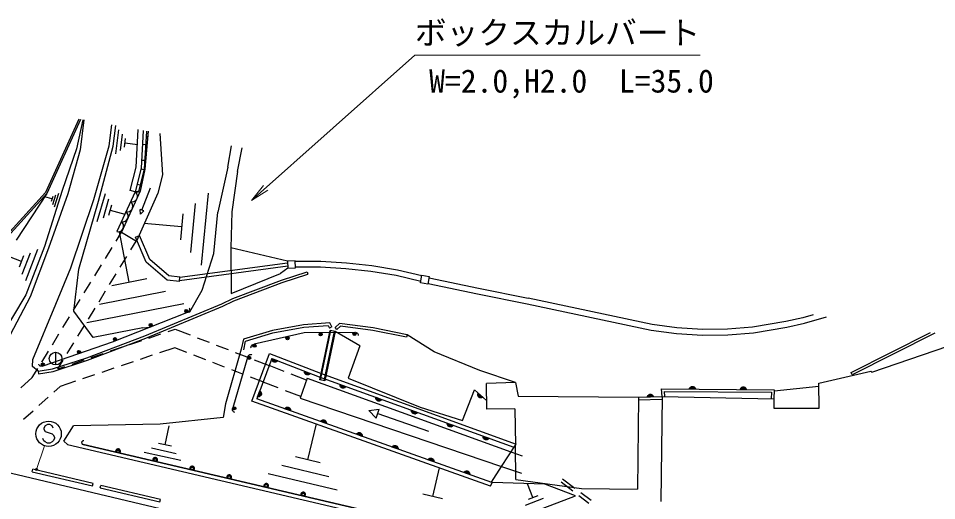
# Model space of a CAD drawing. Units: millimetres at full size, sheet at 1:1000; details may follow other scales. Extents: x 40000 to 680000, y 20000 to 380000.
# Drawn here: x 455568 to 527992, y 279123 to 317200 of the extents above; entities that cross this region are included whole.
import ezdxf
from ezdxf.enums import TextEntityAlignment as Align

# ---------------------------------------------------------------- set-up
doc = ezdxf.new("R2010")
doc.units = ezdxf.units.MM
doc.header["$LTSCALE"] = 1000
for name, color, linetype, lineweight in [('M-BGD', 7, 'Continuous', 25), ('M-STR-HTXT', 7, 'Continuous', 13), ('M-STR-STRC', 7, 'Continuous', 25)]:
    doc.layers.add(name, color=color, linetype=linetype, lineweight=lineweight)
doc.styles.add('ＭＳ ゴシック', font='')
doc.styles.get('ＭＳ ゴシック').set_extended_font_data('MS Gothic')

# ---------------------------------------------------------------- blocks, each defined once
blk = doc.blocks.new('open_arrow')
at = {"color": 0, "linetype": 'Continuous', "lineweight": -2}
blk.add_lwpolyline([(7.5, 1.25), (0, 0), (7.5, -1.25)], dxfattribs=at)

msp = doc.modelspace()

# ---------------------------------------------------------------- linework, layer by layer
at = {"layer": 'M-BGD'}
for p, q in [((463258, 306509), (463501, 308393)), ((463764, 308052), (463598, 306771)), ((465664, 308306), (465496, 305300)), ((465640, 307867), (465766, 307860)), ((463939, 307034), (464026, 307712)), ((463982, 307373), (464962, 307246)), ((465355, 307257), (465605, 307243)), ((472087, 305439), (472379, 307127)), ((465570, 306619), (465658, 306614)), ((472852, 305096), (473220, 306979)), ((465285, 306009), (465535, 305995)), ((465487, 305303), (465041, 303538)), ((465236, 305330), (465478, 305269)), ((465500, 305371), (465551, 305368)), ((472087, 305439), (471292, 301894)), ((472852, 305096), (472416, 301918)), ((465325, 304663), (465408, 304642)), ((464777, 303512), (464389, 303610)), ((465178, 303551), (464777, 303512)), ((464930, 304118), (465172, 304057)), ((457808, 303380), (455391, 299677)), ((458218, 302943), (457648, 303121)), ((458280, 303140), (458156, 302745)), ((458277, 302515), (458511, 303261)), ((458741, 303381), (458397, 302284)), ((461791, 301167), (462430, 303376)), ((462682, 302921), (462247, 301418)), ((466564, 303404), (464877, 299620)), ((470525, 303398), (469986, 297723)), ((462703, 301670), (462933, 302465)), ((462818, 302067), (463967, 301735)), ((469165, 298717), (469531, 302576)), ((468537, 301754), (468343, 299711)), ((472416, 301918), (472317, 299074)), ((468440, 300733), (465489, 301013)), ((463273, 299608), (463708, 300317)), ((463322, 300366), (463708, 300317)), ((464317, 296363), (463536, 300343)), ((463708, 300317), (464877, 299620)), ((464806, 299913), (465128, 300050)), ((464442, 298912), (464867, 299605)), ((455802, 298009), (454516, 298503)), ((455973, 298454), (455631, 297564)), ((455874, 297016), (456521, 298698)), ((457069, 298941), (456118, 296468)), ((462435, 298245), (462959, 299097)), ((463604, 297549), (464127, 298401)), ((476793, 298034), (472317, 299074)), ((472317, 299074), (472342, 295476)), ((461598, 296882), (462121, 297734)), ((476800, 297880), (468304, 296728)), ((462766, 296186), (463290, 297038)), ((476812, 297629), (468278, 296472)), ((472342, 295476), (476241, 297045)), ((476819, 297475), (476241, 297045)), ((460760, 295519), (461284, 296371)), ((465694, 296633), (462939, 296093)), ((468274, 296426), (468309, 296774)), ((485370, 296916), (487313, 296450)), ((461928, 294823), (462452, 295675)), ((461954, 294628), (467159, 295649)), ((459922, 294156), (460446, 295008)), ((468624, 294664), (460970, 293163)), ((461091, 293459), (461614, 294311)), ((459085, 292792), (459608, 293644)), ((468858, 293979), (469082, 294039)), ((460253, 292096), (460777, 292948)), ((465396, 292765), (465958, 292829)), ((467379, 292477), (467936, 292666)), ((467936, 292666), (469121, 292206)), ((480281, 292834), (480099, 292750)), ((480683, 292644), (480550, 292794)), ((458247, 291429), (458770, 292281)), ((465863, 291964), (466810, 292285)), ((469680, 291988), (470612, 291626)), ((479336, 288658), (480150, 292562)), ((479385, 288647), (480199, 292552)), ((479678, 288586), (480492, 292490)), ((480541, 292480), (479727, 288576)), ((480541, 292480), (480150, 292562)), ((482489, 291353), (480541, 292480)), ((486227, 292216), (486187, 292020)), ((521244, 289243), (527513, 292406)), ((459415, 290733), (459939, 291585)), ((462832, 290938), (463780, 291258)), ((464348, 291451), (465295, 291772)), ((467904, 291198), (466698, 290790)), ((468854, 290829), (467904, 291198)), ((471171, 291408), (472103, 291046)), ((457409, 290066), (457933, 290918)), ((458508, 290833), (458508, 289833)), ((461317, 290424), (462264, 290745)), ((466130, 290597), (465183, 290277)), ((470346, 290249), (469414, 290611)), ((473652, 290432), (472473, 286444)), ((472662, 290828), (473594, 290466)), ((457125, 289344), (456676, 289702)), ((458676, 289530), (459101, 290222)), ((458676, 289530), (459233, 289718)), ((459802, 289911), (460749, 290232)), ((464614, 290084), (463667, 289763)), ((471837, 289669), (470905, 290031)), ((474153, 290248), (475338, 289788)), ((475546, 290358), (474379, 287157)), ((476532, 289323), (475338, 289788)), ((475550, 290260), (475942, 290108)), ((475962, 290132), (475552, 290291)), ((475553, 290323), (475982, 290156)), ((475903, 290091), (475567, 290221)), ((475584, 290182), (475864, 290073)), ((475807, 290064), (475620, 290136)), ((456660, 288847), (457095, 289555)), ((457125, 289344), (457156, 289146)), ((461584, 289057), (460636, 288737)), ((463099, 289571), (462152, 289250)), ((473328, 289089), (472396, 289451)), ((478286, 288641), (477092, 289106)), ((478131, 289256), (478522, 289104)), ((478542, 289128), (478132, 289288)), ((478134, 289319), (478563, 289153)), ((478483, 289087), (478148, 289217)), ((478165, 289179), (478445, 289070)), ((478387, 289060), (478201, 289133)), ((494777, 288446), (491963, 289402)), ((456660, 288847), (455750, 288030)), ((460068, 288544), (458862, 288136)), ((474838, 288502), (473887, 288871)), ((476070, 288020), (474864, 288488)), ((478338, 288792), (494419, 282977)), ((479727, 288576), (479336, 288658)), ((480945, 288270), (481377, 288114)), ((494777, 288446), (492483, 288381)), ((492512, 286333), (492483, 288381)), ((458367, 287691), (458862, 288136)), ((474475, 287331), (474632, 287763)), ((474657, 287743), (474506, 287330)), ((474538, 287329), (474682, 287724)), ((474700, 287685), (474576, 287347)), ((474615, 287365), (474717, 287647)), ((474729, 287590), (474660, 287402)), ((477834, 287333), (476629, 287802)), ((480943, 288207), (481338, 288064)), ((481358, 288089), (480944, 288239)), ((481300, 288046), (480961, 288169)), ((480979, 288130), (481261, 288028)), ((481204, 288017), (481016, 288085)), ((491805, 287525), (492120, 287247)), ((492147, 287263), (491817, 287554)), ((491829, 287583), (492175, 287279)), ((508971, 287960), (508511, 287964)), ((508521, 287994), (508961, 287990)), ((508952, 288020), (508532, 288024)), ((508562, 288054), (508922, 288050)), ((508892, 288081), (508592, 288083)), ((508642, 288113), (508842, 288111)), ((512971, 287923), (512511, 287927)), ((512521, 287957), (512961, 287953)), ((512951, 287983), (512531, 287987)), ((512562, 288017), (512922, 288013)), ((512892, 288044), (512592, 288046)), ((512642, 288076), (512842, 288074)), ((515177, 287873), (515153, 287168)), ((515174, 287787), (518702, 288161)), ((457176, 286623), (457920, 287291)), ((492911, 280557), (474379, 287157)), ((483764, 287185), (484159, 287042)), ((484179, 287067), (483765, 287217)), ((483766, 287249), (484198, 287092)), ((484120, 287024), (483782, 287147)), ((483800, 287109), (484082, 287006)), ((484025, 286995), (483837, 287063)), ((492078, 287245), (491807, 287483)), ((491810, 287440), (492035, 287242)), ((491978, 287253), (491828, 287385)), ((504480, 287280), (504409, 280035)), ((504486, 287080), (506357, 287138)), ((505644, 287346), (505184, 287332)), ((505194, 287362), (505633, 287376)), ((505622, 287406), (505203, 287392)), ((505232, 287423), (505591, 287435)), ((505561, 287464), (505261, 287454)), ((505310, 287486), (505510, 287492)), ((506351, 287338), (506229, 279063)), ((455985, 285555), (456729, 286222)), ((477031, 286244), (476597, 286399)), ((476617, 286424), (477031, 286276)), ((477032, 286308), (476636, 286448)), ((476675, 286467), (477014, 286346)), ((476996, 286384), (476713, 286485)), ((476770, 286496), (476958, 286429)), ((486999, 286045), (486585, 286195)), ((486585, 286164), (486980, 286021)), ((486586, 286227), (487019, 286070)), ((486941, 286003), (486603, 286125)), ((486621, 286087), (486903, 285985)), ((494716, 286365), (492512, 286333)), ((494716, 286365), (494767, 283503)), ((479857, 285238), (479423, 285392)), ((479443, 285417), (479857, 285269)), ((479858, 285301), (479462, 285442)), ((479501, 285460), (479840, 285339)), ((479822, 285378), (479539, 285478)), ((479596, 285490), (479785, 285423)), ((486845, 285973), (486657, 286042)), ((459143, 283810), (459926, 285028)), ((466744, 285162), (459926, 285028)), ((467137, 283529), (467463, 285028)), ((478399, 282345), (479071, 285178)), ((489405, 285142), (489800, 284999)), ((489820, 285024), (489406, 285174)), ((489407, 285205), (489839, 285048)), ((489762, 284981), (489423, 285104)), ((489441, 285065), (489723, 284963)), ((489666, 284952), (489478, 285020)), ((482683, 284231), (482250, 284386)), ((482269, 284411), (482684, 284263)), ((482684, 284295), (482289, 284436)), ((482327, 284454), (482666, 284333)), ((482648, 284371), (482365, 284472)), ((482422, 284483), (482611, 284416)), ((492226, 284120), (492621, 283977)), ((492641, 284002), (492227, 284152)), ((492228, 284184), (492660, 284027)), ((492582, 283959), (492244, 284082)), ((492262, 284043), (492544, 283941)), ((492487, 283930), (492299, 283998)), ((459143, 283810), (459446, 283567)), ((460671, 283551), (492616, 276087)), ((466057, 283281), (468017, 282855)), ((467656, 283416), (466618, 283642)), ((485509, 283225), (485076, 283379)), ((485095, 283404), (485510, 283257)), ((485510, 283288), (485115, 283429)), ((485153, 283447), (485492, 283327)), ((485474, 283365), (485191, 283465)), ((485248, 283477), (485437, 283410)), ((494815, 280784), (494767, 283503)), ((468379, 282294), (465496, 282920)), ((479380, 282112), (477418, 282577)), ((488300, 282358), (488017, 282459)), ((488075, 282470), (488263, 282403)), ((494419, 282977), (495315, 282653)), ((476340, 281912), (480045, 281033)), ((488335, 282218), (487902, 282373)), ((487921, 282398), (488336, 282250)), ((488336, 282282), (487941, 282423)), ((487979, 282441), (488318, 282320)), ((493660, 281827), (495255, 281291)), ((456663, 281403), (456709, 281597)), ((456663, 281403), (461409, 280293)), ((461455, 280487), (456709, 281597)), ((480710, 279955), (475261, 281247)), ((488249, 279455), (488783, 281706)), ((491161, 281212), (490728, 281366)), ((490747, 281391), (491162, 281244)), ((491163, 281275), (490767, 281416)), ((490805, 281434), (491144, 281314)), ((491126, 281352), (490844, 281453)), ((490901, 281464), (491089, 281397)), ((461409, 280293), (461455, 280487)), ((462022, 280130), (462067, 280325)), ((466772, 279219), (462067, 280325)), ((492810, 280274), (492942, 280564)), ((496148, 279371), (495730, 280464)), ((498379, 280597), (499302, 279889)), ((499453, 280092), (498494, 280810)), ((462022, 280130), (466727, 279025)), ((489029, 279270), (487470, 279639)), ((500733, 279132), (499933, 279732)), ((466727, 279025), (466772, 279219)), ((495563, 278761), (496991, 279309)), ((496526, 279516), (495770, 279226)), ((499778, 279524), (500572, 278915))]:
    msp.add_line(p, q, dxfattribs=at)
at = {"layer": 'M-BGD', "lineweight": 30}
for p, q in [((465318, 302056), (466002, 303812)), ((465473, 301996), (465163, 302117)), ((465198, 301746), (465163, 302117)), ((465473, 301996), (465198, 301746)), ((483197, 286239), (484028, 286350)), ((483784, 285640), (483197, 286239)), ((483784, 285640), (484028, 286350)), ((483906, 285995), (487925, 284613))]:
    msp.add_line(p, q, dxfattribs=at)
at = {"layer": 'M-BGD'}
for points in [[(460469, 309219), (457808, 303380), (452902, 297984), (446805, 293893), (404946, 299993)], [(460347, 309240), (457706, 303447), (452823, 298075), (446776, 294018), (413779, 298827)], [(460644, 309188), (460146, 306900), (459014, 303611), (457627, 299185), (456165, 295381), (454106, 291967), (452648, 290208), (451370, 288811)], [(460719, 309175), (460435, 306831), (459459, 303353), (457957, 299055), (456498, 295222), (454669, 291715), (453252, 289690), (451753, 288162)], [(456676, 289702), (456717, 290270), (458523, 294631), (459701, 297491), (461519, 302886), (462719, 307130), (462931, 308786)], [(465396, 292765), (461470, 291995), (459936, 294077), (460332, 297407), (461885, 302777), (463036, 307101), (463247, 308731)], [(465416, 308350), (465250, 305385), (464777, 303512), (463322, 300366)], [(465803, 308282), (465543, 305284), (465178, 303551), (463708, 300317)], [(464389, 303610), (464853, 305446), (465020, 308419)], [(466718, 308121), (466943, 304844), (466564, 303404)], [(469082, 294039), (470070, 295748), (470983, 298640), (471292, 301894)], [(468274, 296426), (467294, 296524), (465637, 297950), (464806, 299913)], [(468309, 296774), (467438, 296862), (465928, 298162), (465128, 300050)], [(477397, 298029), (479422, 298021), (481436, 297895), (483436, 297692), (485459, 297357), (487389, 296894)], [(457125, 289344), (458257, 289523), (460956, 290404), (465541, 292137), (471606, 294650), (472486, 295077), (476308, 296529), (478339, 297186), (478401, 296995)], [(457156, 289146), (458304, 289328), (461023, 290215), (465615, 291951), (471688, 294467), (472566, 294893), (476374, 296340), (478401, 296995)], [(477418, 297579), (479407, 297571), (481399, 297446), (483376, 297246), (485370, 296916)], [(487884, 296276), (491781, 295462), (495685, 294673)], [(487960, 296720), (491871, 295903), (495774, 295114)], [(518253, 293795), (517450, 293560), (516100, 293257), (513481, 292811), (511508, 292670), (509524, 292639), (507514, 292760), (505564, 293033), (495779, 295113)], [(469045, 294322), (469060, 294285), (469063, 294222), (469054, 294164), (469026, 294099), (468991, 294053), (468933, 294009), (468858, 293979)], [(495685, 294673), (505486, 292589), (507469, 292312), (509514, 292189), (511527, 292220), (513535, 292364), (516187, 292816), (517563, 293124), (519313, 293636)], [(457536, 289754), (462987, 291650), (468858, 293979)], [(480281, 292834), (480131, 293161), (478069, 293011), (475600, 292558), (473311, 291864), (473147, 291077), (471914, 286759), (471709, 285680), (466744, 285162)], [(473341, 291029), (473483, 291707), (475647, 292364), (478095, 292812), (480007, 292951), (480099, 292750)], [(486227, 292216), (483559, 292757), (480904, 293107), (480550, 292794)], [(486187, 292020), (483526, 292560), (480968, 292897), (480683, 292644)], [(482078, 292411), (478105, 292362), (474161, 291477)], [(482078, 292411), (482158, 292412), (482208, 292403), (482268, 292373), (482309, 292344), (482339, 292304), (482370, 292245), (482380, 292195), (482381, 292165)], [(491963, 289402), (488373, 290863), (486227, 292216)], [(527838, 292346), (521334, 289064), (521244, 289243)], [(473923, 291167), (473914, 291206), (473921, 291269), (473939, 291324), (473977, 291384), (474019, 291424), (474083, 291459), (474161, 291477)], [(482489, 291353), (481566, 288780), (487265, 286510), (490593, 285442), (491554, 287866), (492489, 287042)], [(506351, 287338), (515153, 287168), (515144, 286422), (518736, 286414), (518698, 288395), (522801, 289344), (522872, 289256), (529876, 291655), (530027, 291849)], [(473652, 290432), (473675, 290508), (473698, 290553), (473744, 290602), (473784, 290632), (473831, 290650), (473897, 290661), (473948, 290657), (473977, 290648)], [(492810, 280274), (473994, 286975), (475369, 290749), (479408, 289178), (494826, 283593)], [(457536, 289754), (457460, 289728), (457410, 289721), (457343, 289729), (457295, 289744), (457254, 289772), (457206, 289819), (457180, 289863), (457170, 289891)], [(475546, 290358), (479303, 288897), (494656, 283336)], [(478338, 288792), (477792, 287212), (493662, 281830)], [(494777, 288446), (494987, 287359), (504480, 287280), (506360, 287338)], [(506351, 287338), (506304, 287954), (515177, 287873)], [(506559, 287356), (506523, 287752), (514970, 287675), (514953, 287174)], [(472628, 286085), (472589, 286097), (472538, 286133), (472498, 286176), (472464, 286238), (472450, 286294), (472450, 286367), (472473, 286444)], [(459446, 283567), (493157, 275630), (498199, 274394), (523170, 268506), (559935, 259739)], [(492893, 280572), (493660, 281827), (494767, 283503)], [(492299, 276169), (495865, 278105), (499517, 279504), (497100, 280419), (492942, 280564)], [(494815, 280784), (499991, 280078), (504409, 280035)]]:
    msp.add_lwpolyline(points, dxfattribs=at)
for points in [[(476819, 297475), (477422, 297504), (477396, 298062), (476793, 298034)], [(487873, 296213), (487289, 296313), (487392, 296917), (487976, 296817)], [(476012, 290177), (475971, 290128), (475925, 290093), (475860, 290064), (475803, 290054), (475740, 290057), (475665, 290086), (475617, 290127), (475581, 290173), (475552, 290238), (475542, 290295), (475546, 290358)], [(478592, 289173), (478552, 289125), (478506, 289089), (478441, 289061), (478383, 289051), (478320, 289054), (478246, 289083), (478197, 289123), (478161, 289169), (478133, 289234), (478123, 289291), (478126, 289355)], [(481406, 288135), (481367, 288085), (481322, 288049), (481258, 288019), (481201, 288007), (481138, 288009), (481062, 288036), (481013, 288076), (480976, 288121), (480946, 288185), (480935, 288242), (480936, 288305)], [(474611, 287792), (474660, 287753), (474697, 287707), (474727, 287643), (474738, 287586), (474736, 287523), (474709, 287448), (474669, 287398), (474624, 287361), (474560, 287332), (474503, 287321), (474440, 287322)], [(492209, 287289), (492155, 287257), (492099, 287239), (492029, 287235), (491971, 287245), (491913, 287270), (491853, 287323), (491821, 287377), (491803, 287433), (491799, 287503), (491809, 287561), (491834, 287619)], [(508491, 287934), (508511, 287994), (508542, 288044), (508592, 288093), (508643, 288123), (508703, 288142), (508783, 288142), (508843, 288121), (508892, 288091), (508942, 288040), (508971, 287990), (508991, 287930)], [(512491, 287897), (512511, 287957), (512542, 288007), (512592, 288056), (512642, 288086), (512703, 288105), (512783, 288105), (512842, 288084), (512892, 288054), (512942, 288003), (512971, 287953), (512991, 287893)], [(484227, 287113), (484188, 287064), (484143, 287027), (484079, 286997), (484021, 286986), (483958, 286987), (483883, 287015), (483833, 287054), (483797, 287099), (483767, 287163), (483755, 287220), (483757, 287284)], [(505165, 287301), (505184, 287362), (505212, 287413), (505260, 287464), (505309, 287496), (505369, 287518), (505449, 287520), (505509, 287502), (505560, 287474), (505612, 287425), (505643, 287376), (505665, 287317)], [(476568, 286377), (476607, 286427), (476652, 286464), (476716, 286494), (476773, 286506), (476837, 286504), (476912, 286478), (476962, 286439), (476999, 286394), (477029, 286330), (477041, 286273), (477039, 286209)], [(487048, 286092), (487009, 286042), (486963, 286005), (486899, 285975), (486842, 285964), (486779, 285966), (486704, 285993), (486654, 286032), (486617, 286077), (486587, 286141), (486576, 286199), (486578, 286262)], [(479394, 285371), (479433, 285420), (479478, 285457), (479542, 285488), (479600, 285499), (479663, 285498), (479738, 285471), (479788, 285432), (479825, 285387), (479855, 285323), (479867, 285266), (479866, 285203)], [(489868, 285070), (489829, 285020), (489784, 284983), (489720, 284954), (489663, 284942), (489600, 284944), (489524, 284971), (489475, 285010), (489438, 285056), (489408, 285120), (489397, 285177), (489398, 285240)], [(482221, 284364), (482260, 284414), (482305, 284451), (482369, 284481), (482426, 284493), (482489, 284492), (482564, 284465), (482614, 284426), (482651, 284381), (482681, 284317), (482693, 284260), (482692, 284196)], [(492689, 284048), (492650, 283999), (492605, 283962), (492541, 283932), (492483, 283921), (492420, 283922), (492345, 283950), (492295, 283989), (492259, 284034), (492229, 284098), (492217, 284155), (492219, 284219)], [(485047, 283358), (485086, 283408), (485131, 283445), (485195, 283475), (485252, 283486), (485315, 283485), (485390, 283458), (485440, 283419), (485477, 283374), (485508, 283310), (485519, 283253), (485518, 283190)], [(487873, 282351), (487912, 282401), (487957, 282438), (488021, 282468), (488078, 282480), (488141, 282479), (488217, 282452), (488266, 282413), (488303, 282368), (488334, 282304), (488345, 282247), (488344, 282183)], [(490699, 281345), (490738, 281395), (490783, 281432), (490847, 281462), (490904, 281473), (490967, 281472), (491043, 281445), (491093, 281406), (491130, 281361), (491160, 281297), (491171, 281240), (491170, 281177)]]:
    msp.add_lwpolyline(points, close=True, dxfattribs=at)
for centre, radius in [((468812, 294095), 125), ((468812, 294095), 75), ((468812, 294095), 25), ((466003, 292981), 125), ((466003, 292981), 75), ((466003, 292981), 25), ((463194, 291867), 125), ((463194, 291867), 75), ((463194, 291867), 25), ((476795, 291940), 125), ((476795, 291940), 75), ((476795, 291940), 25), ((479408, 292253), 125), ((479408, 292253), 75), ((479408, 292253), 25), ((482079, 292286), 125), ((482079, 292286), 75), ((482079, 292286), 25), ((474189, 291355), 125), ((474189, 291355), 75), ((474189, 291355), 25), ((458508, 290333), 500), ((460349, 290865), 125), ((460349, 290865), 75), ((460349, 290865), 25), ((473772, 290396), 125), ((473772, 290396), 75), ((473772, 290396), 25), ((457495, 289872), 125), ((457495, 289872), 75), ((457495, 289872), 25), ((472593, 286409), 125), ((472593, 286409), 75), ((472593, 286409), 25), ((456994, 281582), 75), ((456994, 281582), 45), ((456994, 281582), 15)]:
    msp.add_circle(centre, radius, dxfattribs=at)
for centre, start, end in [((464886, 303938), 255.59497, 295.5722), ((464523, 303152), 347.01947, 54.75887), ((464523, 303152), 255.59497, 324.10792), ((464159, 302366), 255.59497, 328.95568), ((464159, 302366), 342.17171, 54.75887), ((463795, 301579), 255.59497, 54.75887), ((463431, 300793), 269.84872, 54.75887)]:
    msp.add_arc(centre, 440, start, end, dxfattribs=at)
at = {"layer": 'M-STR-HTXT'}
msp.add_line((456994, 281582), (457631, 283453), dxfattribs=at)
msp.add_lwpolyline([(473946, 302827), (486842, 314302), (509342, 314302)], dxfattribs=at)
at = {"layer": 'M-STR-STRC'}
for p, q in [((557642, 256990), (326510, 311655)), ((457680, 285036), (457589, 284855)), ((457589, 284855), (457589, 284764)), ((457589, 284764), (457680, 284582)), ((457861, 285127), (457680, 285036)), ((458043, 285127), (457861, 285127)), ((458225, 285036), (458043, 285127)), ((458316, 284855), (458225, 285036)), ((457589, 283855), (457498, 284036)), ((457680, 284582), (458225, 284400)), ((458225, 284400), (458316, 284309)), ((458316, 284309), (458407, 284127)), ((458407, 284036), (458316, 283855)), ((458407, 284127), (458407, 284036)), ((457680, 283764), (457589, 283855)), ((457861, 283673), (457680, 283764)), ((458043, 283673), (457861, 283673)), ((458225, 283764), (458043, 283673)), ((458316, 283855), (458225, 283764)), ((492616, 276087), (460671, 283551))]:
    msp.add_line(p, q, dxfattribs=at)
for centre, radius in [((457952, 284400), 1000), ((463428, 283022), 100), ((466350, 282340), 100), ((469271, 281657), 100), ((472192, 280975), 100), ((475114, 280292), 100), ((478035, 279610), 100)]:
    msp.add_circle(centre, radius, dxfattribs=at)
for centre, radius, start, end in [((460705, 283697), 150, 76.84913, 256.84913), ((463428, 283022), 188, 309.97923, 203.71902), ((463428, 283022), 150, 298.25875, 215.4395), ((463428, 283022), 112, 256.84914, 256.84911), ((466350, 282340), 188, 309.97923, 203.71902), ((466350, 282340), 150, 298.25875, 215.4395), ((466350, 282340), 112, 256.84914, 256.84911), ((469271, 281657), 188, 309.97923, 203.71902), ((469271, 281657), 150, 298.25875, 215.4395), ((469271, 281657), 112, 256.84914, 256.84911), ((472192, 280975), 188, 309.97923, 203.71902), ((472192, 280975), 150, 298.25875, 215.4395), ((472192, 280975), 112, 256.84914, 256.84911), ((475114, 280292), 188, 309.97923, 203.71902), ((475114, 280292), 150, 298.25875, 215.4395), ((475114, 280292), 112, 256.84914, 256.84911), ((478035, 279610), 188, 309.97923, 203.71902), ((478035, 279610), 150, 298.25875, 215.4395), ((478035, 279610), 112, 256.84914, 256.84911)]:
    msp.add_arc(centre, radius, start, end, dxfattribs=at)

# ---------------------------------------------------------------- block references
at = {"layer": 'M-STR-HTXT', "xscale": 200, "yscale": 200, "rotation": 41.7}
msp.add_blockref('open_arrow', (473946, 302827), dxfattribs=at)

# ---------------------------------------------------------------- texts
at = {"layer": 'M-STR-HTXT', "style": 'ＭＳ ゴシック'}
for s, p in [('ボックスカルバート', (486842, 314602)), ('W=2.0,H2.0\u3000L=35.0', (487967, 310789))]:
    msp.add_text(s, height=1833, dxfattribs=at).set_placement(p, align=Align.BOTTOM_LEFT)

doc.saveas('drawing.dxf')
